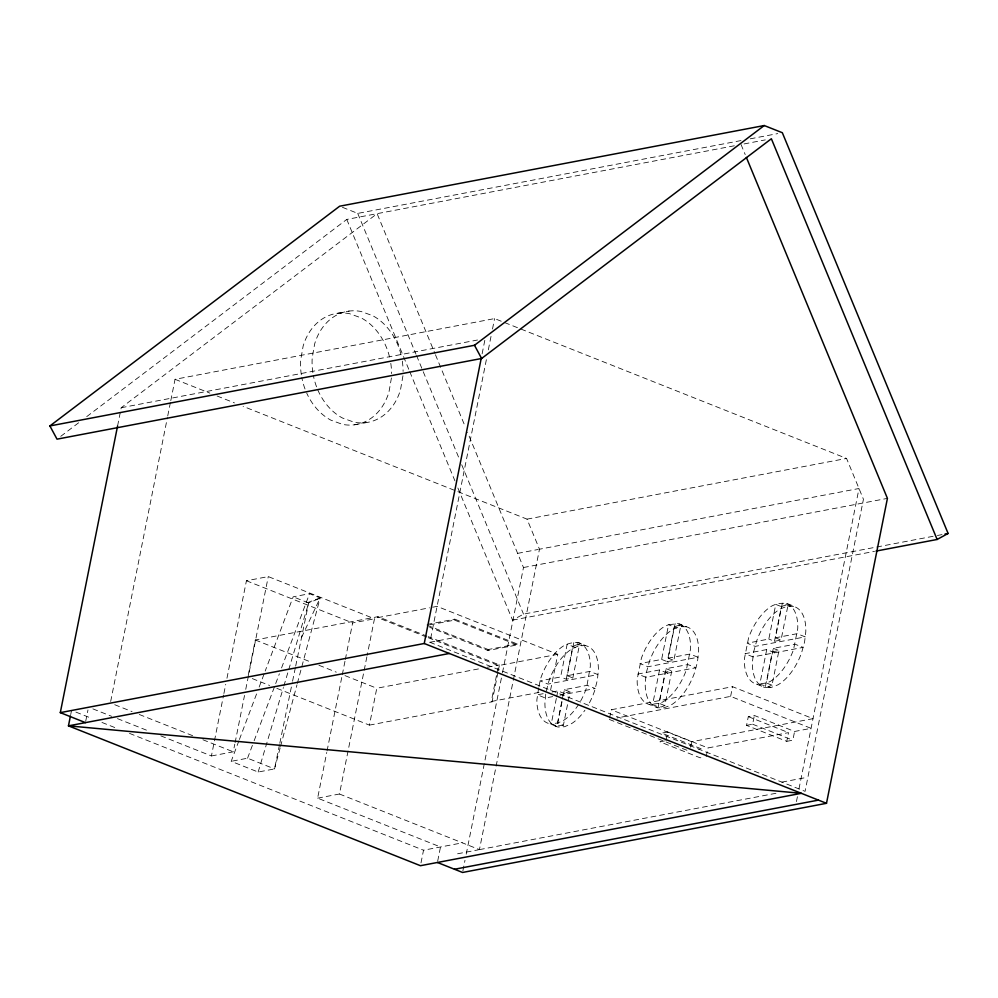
<?xml version="1.0" encoding="UTF-8"?>
<svg xmlns="http://www.w3.org/2000/svg" width="998" height="998" viewBox="0 0 998 998"><rect width="100%" height="100%" fill="white"/><g stroke="black" fill="none" stroke-linecap="round" stroke-linejoin="round"><path stroke-width="0.75" stroke-dasharray="4.99 3.74" d="M545.731 694.171L544.908 703.128A43.089 23.129 -68.3 0 0 558.181 727.043L564.619 726.719L571.542 723.637A43.089 23.129 -68.3 0 0 584.928 710.227M391.428 377.943L388.983 391.977A56.424 45.06 79.2 0 1 342.564 424.387L330.949 420.195A56.424 45.06 79.2 0 1 306.685 393.037M402.955 375.759L400.51 389.781A56.424 45.06 79.2 0 1 354.09 422.204L342.464 418.012A56.424 45.06 79.2 0 1 317.613 389.507M538.671 687.847L536.862 699.922A43.089 23.129 -68.3 0 0 550.135 723.849L558.181 727.043M538.945 686.449L540.492 679.002A43.089 23.129 -68.3 0 1 563.708 645.781C570.457 642.213 578.466 640.953 585.102 645.569A43.089 23.129 -68.3 0 1 598.388 669.483L597.44 679.725L594.746 690.404A43.089 23.129 -68.3 0 1 587.834 705.686M117.577 425.996L121.232 407.708L377.107 213.659L434.866 353.28M70.708 714.593L71.557 710.364M85.716 721.217L87.974 709.952M110.678 701.469L167.427 417.463M167.726 415.941L170.471 402.206M170.783 400.672L175.049 379.302L494.584 318.587L846.554 458.431L863.445 499.262L805.087 791.352L429.901 642.288L486.824 357.421M160.828 735.863L211.426 755.96L223.602 695.02M223.901 693.498L225.735 684.354M226.958 678.253L246.431 580.749L268.275 576.595L374.475 618.785L367.164 655.362M248.228 675.384L255.301 639.98L377.98 616.677L426.82 636.075M211.426 755.96L233.258 751.818L234.779 744.196M235.091 742.674L244.522 695.444M245.745 689.344L268.275 576.595M437.698 861.062L440.505 846.978L317.626 798.15L326.758 752.442M327.057 750.92L341.977 676.27M342.277 674.748L345.021 661.025M345.32 659.503L352.631 622.939L374.475 618.785M317.626 798.15L339.457 794.009L366.852 656.884M426.633 637.048L377.78 617.637L377.98 616.677M276.858 688.346L369.41 725.122L376.782 688.246L479.776 668.685M482.121 353.803L484.866 340.081M488.334 349.861L491.303 334.966M492.501 329.016L494.584 318.587M429.864 624.835L454.614 620.132L454.801 619.172L517.288 643.997L517.089 644.957L487.972 650.496L429.751 627.355M420.994 862.883L423.526 850.209L462.348 842.836M487.972 650.496L488.172 649.523L517.288 643.997M497.99 672.315L492.089 701.806L491.29 701.494L496.667 674.561M496.967 673.064L498.651 664.618M498.276 670.843L499.462 664.942L428.267 636.649M462.86 870.93L464.993 860.264M466.216 854.163L502.169 674.249M502.468 672.727L523.488 567.525L467.613 432.458M339.457 794.009L479.439 849.622L512.96 681.884M513.259 680.362L539.469 549.224L527.031 519.147L243.125 406.348M550.572 690.229L557.757 654.326L437.074 606.372L430.999 607.533M556.348 698.388L551.27 723.787L550.135 723.849M556.635 696.891L557.832 690.915L565.878 694.109M581.884 645.731L573.838 642.537L567.213 675.708L589.868 671.405L597.914 674.598L548.064 684.079L540.018 680.873L560.626 676.968L567.163 644.234L575.21 647.428M577.056 642.363A43.089 23.129 -68.3 0 1 590.342 666.29L586.699 687.21A43.089 23.129 -68.3 0 1 563.496 720.444L557.757 722.989L551.27 723.787L556.896 726.033L561.974 700.621M562.273 699.124L563.471 693.148L570.058 691.901L568.236 700.983M566.253 679.201L572.79 646.479L576.258 644.933L579.476 644.77L572.84 677.954L566.253 679.201L560.626 676.968M561.999 701.781L557.757 722.989L563.396 725.234L567.937 702.505M563.209 695.718L564.419 689.655L587.173 685.339L595.22 688.533L560.015 695.219M609.591 718.049L611.25 709.753L732.557 686.699L813.008 718.66L691.701 741.714L611.25 709.753M667.575 673.139L659.541 669.932L652.605 704.613L658.243 706.846L661.4 706.908L664.83 705.598L671.754 670.918L665.167 672.178L658.243 706.846M683.193 626.694L675.147 623.5L668.223 658.169L689.942 654.039L697.989 657.245L647.952 666.751L639.905 663.558L661.637 659.429L668.56 624.748L678.303 623.563L686.35 626.769A43.051 23.104 -68.3 0 1 698.612 652.068L697.377 662.41L694.408 673.089A43.051 23.104 -68.3 0 1 670.668 705.237L663.807 707.869L657.495 707.744L649.449 704.538A43.051 23.104 -68.3 0 1 637.198 679.239L641.39 658.218A43.051 23.104 -68.3 0 1 665.13 626.07L668.56 624.748L676.607 627.954M659.541 669.932L637.809 674.062L645.856 677.268L695.893 667.749L687.847 664.556L666.128 668.685L659.191 703.353L649.449 704.538M665.99 740.666L667.724 731.958L707.956 747.939L788.52 732.632L786.773 741.339L746.554 725.359L748.3 716.651L754.363 715.491L794.583 731.472L811.075 728.34L730.623 696.379L616.889 717.986M690.591 747.24L691.701 741.714M706.21 756.646L707.956 747.939M730.623 696.379L732.557 686.699M774.772 652.767L766.726 649.573L759.802 684.241L770.992 687.51L777.866 684.878A43.051 23.104 -68.3 0 0 801.594 652.729L804.563 642.051L805.798 631.697A43.051 23.104 -68.3 0 0 793.547 606.397C787.023 602.168 779.151 602.48 772.327 605.711A43.051 23.104 -68.3 0 0 748.587 637.847L744.383 658.88A43.051 23.104 -68.3 0 0 756.646 684.179L764.68 687.373L770.992 687.51M790.391 606.335L782.345 603.141L775.409 637.809L797.14 633.68L805.186 636.874L755.149 646.38L747.103 643.186L768.822 639.057L775.758 604.389L783.804 607.582M746.554 725.359L752.617 724.211L754.363 715.491M765.429 686.487L772.352 651.806L778.939 650.559L772.015 685.227L768.585 686.549M774.46 641.302L781.384 606.622L784.815 605.312L787.971 605.374L781.047 640.042L774.46 641.302L768.822 639.057M766.726 649.573L744.995 653.702L753.041 656.896L803.078 647.39L795.032 644.197L773.313 648.326L766.389 682.994L756.646 684.179M786.773 741.339L792.849 740.192L794.583 731.472M796.441 801.594L797.564 795.955M798.974 788.919L859.004 488.509L539.469 549.224M279.502 744.733L274.525 768.922L258.158 772.04L231.187 761.324L238.859 740.94M279.814 743.211L292.252 682.719M292.564 681.21L295.371 667.6M295.682 666.09L308.656 602.967L321.368 597.69M546.293 691.127L548.538 682.208A43.089 23.129 -68.3 0 1 571.754 648.974L578.665 645.893L585.102 645.569M280.139 747.926L274.525 768.922L247.554 758.206L231.187 761.324M280.538 746.429L296.942 684.927M297.342 683.43L320.158 597.927L309.542 593.71L293.163 596.816L265.194 671.068M258.158 772.04L283.407 687.51M283.844 686.025L288.272 671.192M288.721 669.708L308.656 602.967L293.163 596.816M239.408 739.481L256.96 692.899M259.156 687.073L264.645 672.515M247.554 758.206L253.592 742.2M254.141 740.741L279.378 673.775M281.561 667.949L309.542 593.71M301.583 637.348L320.158 597.927L307.646 602.58M60.741 436.338L80.551 421.318M86.739 416.615L346.78 219.423L734.915 145.671M457.882 487.997L512.548 620.145L523.513 614.119L935.887 535.776M563.396 725.234L556.896 726.033M342.439 207.31L357.746 213.397L741.09 140.556M750.259 138.822L777.754 133.595M744.071 143.937L765.304 139.895M337.673 313.26L349.2 311.064M121.232 407.708L477.518 340.006M354.427 424.811L365.954 422.628M527.031 519.147L846.554 458.431M517.638 553.366L538.259 549.449M523.488 567.525L887.422 498.376M377.78 617.637L429.477 607.819M427.144 624.424L454.801 619.172M937.409 535.489L941.987 534.616M512.548 620.145L874.51 551.37M429.901 642.288L452.468 637.996M487.348 667.238L499.462 664.942M557.757 654.326L498.464 665.591L428.067 637.622M491.29 701.494L539.93 692.25M369.41 725.122L492.089 701.806M543.186 693.697L537.323 694.808L545.37 698.001L552.692 696.616M551.981 692.026L557.832 690.915M667.724 731.958L661.662 733.106L701.893 749.086L698.862 749.66M664.468 740.953L659.928 741.813L700.147 757.806L703.178 757.22M781.871 782.12L804.45 777.841M457.608 853.777L478.229 849.859M479.439 849.622L776.045 793.273M793.547 606.397L787.235 606.26L780.361 608.905A43.051 23.104 -68.3 0 0 756.634 641.04L753.665 651.719L752.43 662.073A43.051 23.104 -68.3 0 0 764.68 687.373M686.35 626.769L680.037 626.632L673.176 629.264A43.051 23.104 -68.3 0 0 649.436 661.412L646.467 672.091L645.244 682.432A43.051 23.104 -68.3 0 0 657.495 707.744M175.049 379.302L209.817 393.112M217.053 395.981L234.443 402.893M775.409 637.809L781.047 640.042M773.313 648.326L781.359 651.519M772.015 685.227L766.389 682.994L769.82 681.671A43.051 23.104 -68.3 0 0 793.547 649.536L797.751 628.503A43.051 23.104 -68.3 0 0 785.501 603.204M668.223 658.169L676.27 661.375M661.637 659.429L669.683 662.622M666.128 668.685L674.161 671.879M748.3 716.651L788.52 732.632M752.617 724.211L792.849 740.192M454.614 620.132L517.089 644.957M664.83 705.598L659.191 703.353L662.622 702.043A43.051 23.104 -68.3 0 0 686.362 669.895L690.566 648.875A43.051 23.104 -68.3 0 0 678.303 623.563M567.213 675.708L572.84 677.954M427.107 625.259L488.172 649.523M564.419 689.655L572.465 692.861M609.316 719.433L689.768 751.394M246.431 580.749L352.631 622.939M255.301 639.98L311.7 662.385M318.936 665.267L336.289 672.153M344.971 675.609L376.782 688.246M252.269 678.578L269.622 685.476M114.708 704.713L132.06 711.611M139.283 714.481L194.223 736.312M202.906 739.755L233.258 751.818M92.876 708.867L111.664 716.327M117.452 718.622L149.263 731.26M75.898 712.098L91.828 718.423M101.971 722.452L117.901 728.777M129.49 733.38L423.526 850.209M741.04 144.51L745.207 154.578M435.452 354.727L465.23 426.695M357.746 213.397L415.966 354.153M416.565 355.587L459.342 459.005M461.712 464.744L523.513 614.119M346.78 219.423L409.155 370.233M409.754 371.668L454.913 480.824M305.014 388.995A56.424 45.06 79.2 0 1 301.82 377.656M301.321 374.749A56.424 45.06 79.2 0 1 300.672 360.128L303.13 346.094A56.424 45.06 79.2 0 1 349.537 313.684L361.164 317.875A56.424 45.06 79.2 0 1 389.993 358.968M390.792 363.322A56.424 45.06 79.2 0 1 391.565 373.589M316.541 386.812A56.424 45.06 79.2 0 1 313.347 375.46M312.848 372.566A56.424 45.06 79.2 0 1 312.199 357.933L314.657 343.911A56.424 45.06 79.2 0 1 361.064 311.488L372.691 315.68A56.424 45.06 79.2 0 1 401.52 356.785M402.306 361.126A56.424 45.06 79.2 0 1 403.092 371.406M674.199 626.994L667.263 661.662L673.85 660.414L680.786 625.734L677.63 625.671L674.199 626.994"/><path stroke-width="1.5" d="M85.441 722.627L60.304 712.634L117.577 425.996M70.421 716.003L68.463 725.858L420.432 865.703L801.344 793.323L68.463 725.858L449.374 653.478M60.304 712.634L424.237 643.498L481.211 358.382M437.411 862.472L462.561 872.464L826.494 803.315L887.422 498.376L746.392 157.459M937.134 539.469L771.367 138.747L481.61 358.494L57.023 439.157L49.9 425.946L339.657 206.212L764.243 125.536L782.332 132.722L948.1 533.456L937.134 539.469L876.044 551.083M49.9 425.946L474.487 345.283L764.243 125.536M945.044 534.03L948.1 533.456M454.514 869.258L818.447 800.122M424.237 643.498L826.494 803.315M474.487 345.283L481.61 358.494"/></g></svg>
